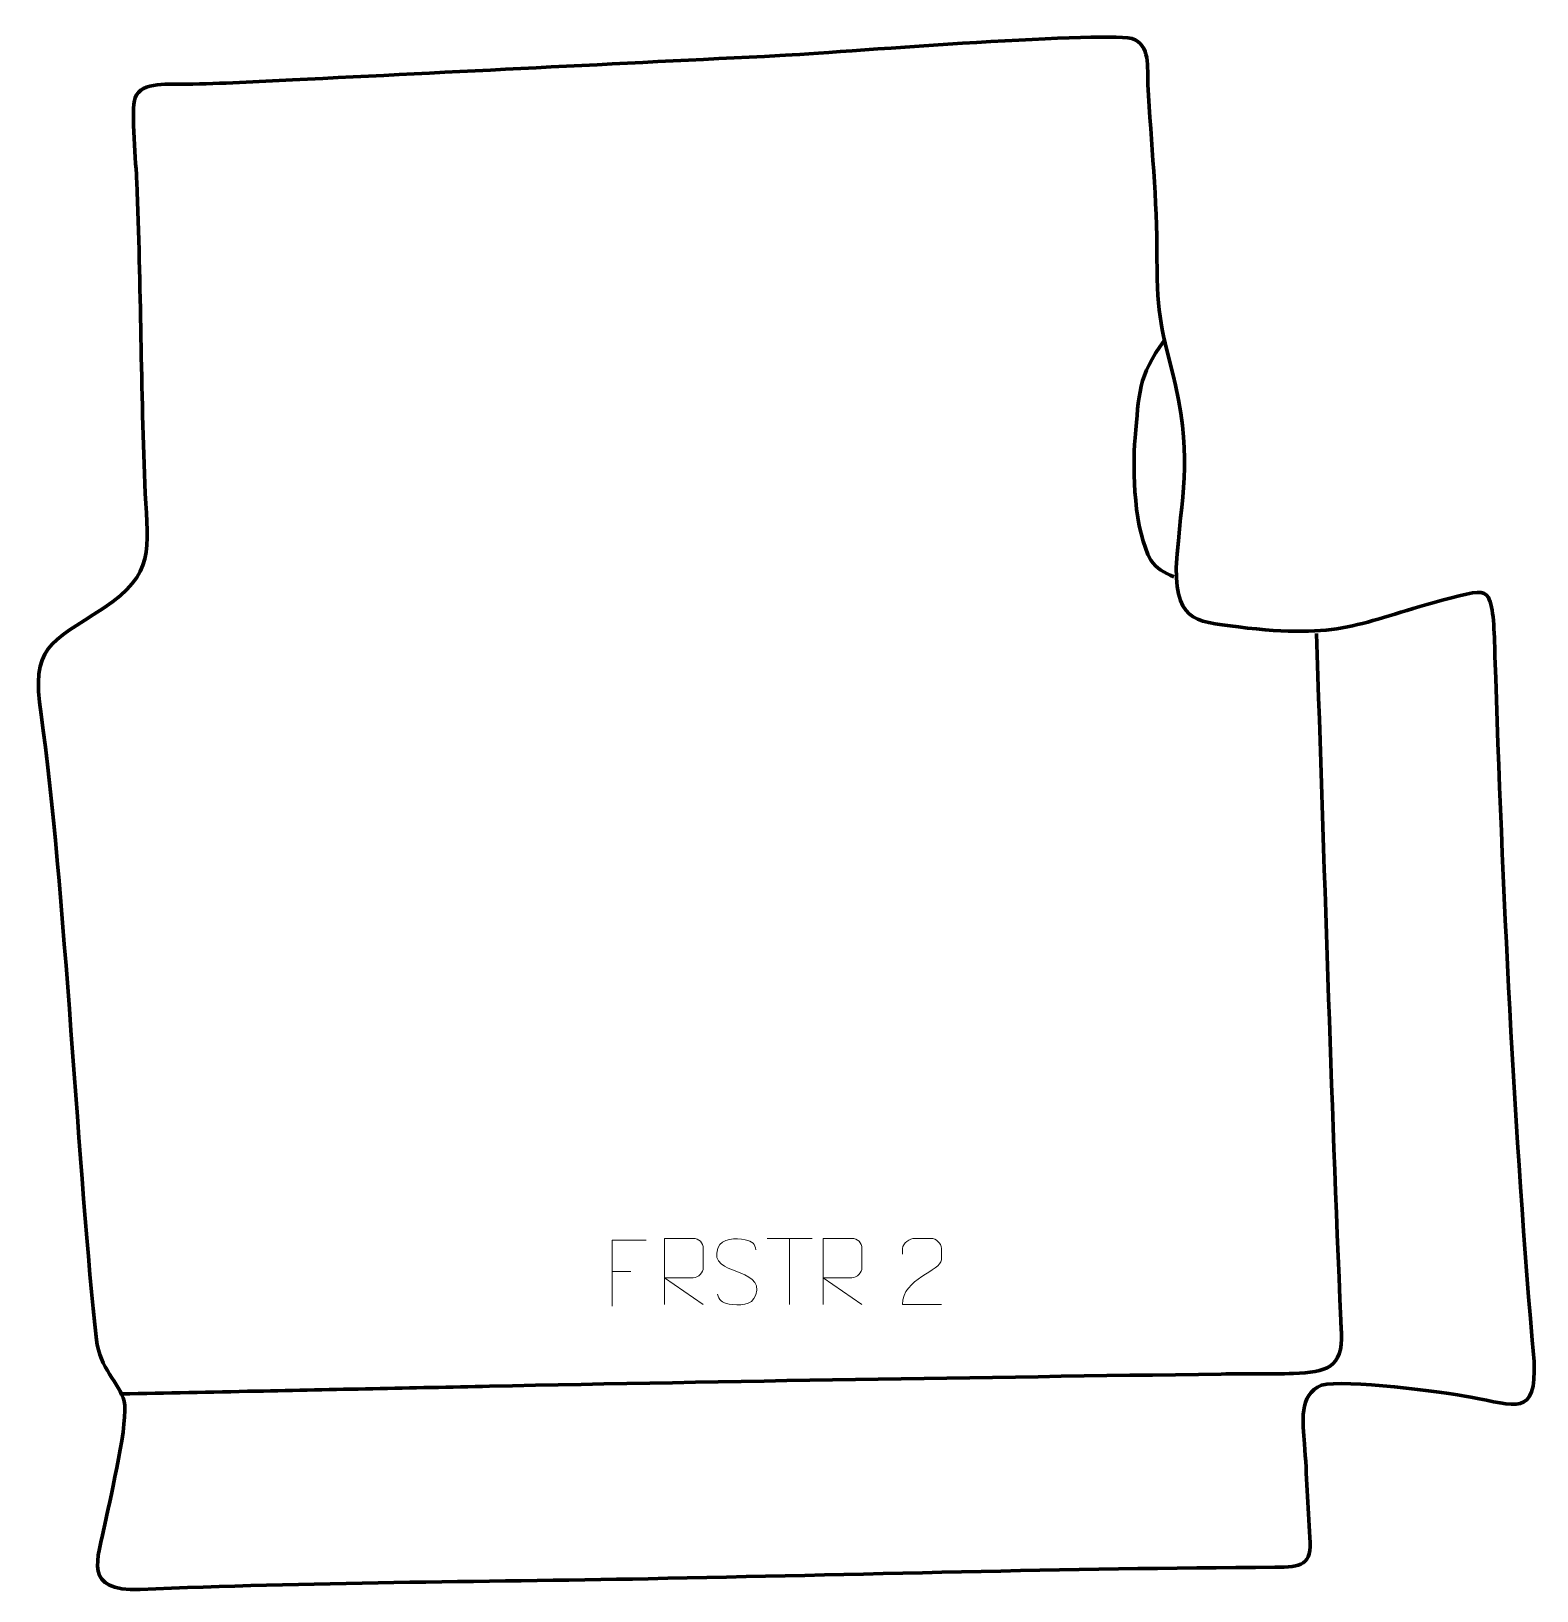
# Model space of a CAD drawing. Header units: millimetres. Extents: x -664 to -95, y 100 to 690.
import ezdxf

# ---------------------------------------------------------------- set-up
doc = ezdxf.new("R2010")
doc.units = ezdxf.units.MM
doc.header["$MEASUREMENT"] = 0
doc.layers.add('layer 1', color=7, linetype='Continuous', plot=False)
doc.layers.add('layer 2', color=7, linetype='Continuous')
doc.layers.add('layer 3', color=7, linetype='Continuous')

msp = doc.modelspace()

# ---------------------------------------------------------------- linework, layer by layer
at = {"layer": 'layer 1', "color": 250, "lineweight": 9}
for points, knots in [([(-431.9072, 232.388), (-431.9072, 232.388), (-444.7812, 232.388), (-444.7812, 232.388), (-444.7812, 232.388), (-444.7812, 232.388), (-444.7812, 207.4344), (-444.7812, 207.4344)], [0, 0, 0, 0, 0.33333333, 0.33333333, 0.33333333, 0.33333333, 1, 1, 1, 1]), ([(-424.9451, 208.0316), (-424.9451, 208.0316), (-424.9451, 232.9851), (-424.9451, 232.9851), (-424.9451, 232.9851), (-421.3503, 232.9851), (-417.7548, 232.9851), (-414.1596, 232.9851), (-414.1596, 232.9851), (-411.8343, 232.9474), (-410.277, 231.4574), (-410.2811, 229.091), (-410.2811, 229.091), (-410.2815, 227.0555), (-410.2815, 223.9961), (-410.2811, 221.9601), (-410.2811, 221.9601), (-410.2876, 220.0846), (-412.0999, 218.1428), (-414.1094, 218.1237), (-414.1094, 218.1237), (-414.1094, 218.1237), (-424.9451, 218.1237), (-424.9451, 218.1237), (-424.9451, 218.1237), (-424.9451, 218.1237), (-410.2904, 208.0316), (-410.2904, 208.0316)], [0, 0, 0, 0, 0.125, 0.125, 0.125, 0.125, 0.25, 0.25, 0.25, 0.25, 0.375, 0.375, 0.375, 0.375, 0.5, 0.5, 0.5, 0.5, 0.625, 0.625, 0.625, 0.625, 0.75, 0.75, 0.75, 0.75, 1, 1, 1, 1]), ([(-397.613, 220.5083), (-401.8613, 221.9787), (-406.7694, 223.7745), (-404.7643, 229.2948), (-404.7643, 229.2948), (-403.2608, 233.4347), (-398.0472, 233.0462), (-394.4436, 232.4451), (-394.4436, 232.4451), (-391.583, 231.9679), (-390.7183, 230.7547), (-390.4077, 228.6706)], [0, 0, 0, 0, 0.25, 0.25, 0.25, 0.25, 0.5, 0.5, 0.5, 0.5, 1, 1, 1, 1]), ([(-364.9451, 208.0315), (-364.9451, 208.0315), (-364.9451, 232.985), (-364.9451, 232.985), (-364.9451, 232.985), (-361.3503, 232.985), (-357.7548, 232.985), (-354.1596, 232.985), (-354.1596, 232.985), (-351.8343, 232.9473), (-350.277, 231.4573), (-350.2811, 229.0909), (-350.2811, 229.0909), (-350.2815, 227.0554), (-350.2815, 223.996), (-350.2811, 221.96), (-350.2811, 221.96), (-350.2876, 220.0845), (-352.0999, 218.1427), (-354.1094, 218.1236), (-354.1094, 218.1236), (-354.1094, 218.1236), (-364.9451, 218.1236), (-364.9451, 218.1236), (-364.9451, 218.1236), (-364.9451, 218.1236), (-350.2904, 208.0315), (-350.2904, 208.0315)], [0, 0, 0, 0, 0.125, 0.125, 0.125, 0.125, 0.25, 0.25, 0.25, 0.25, 0.375, 0.375, 0.375, 0.375, 0.5, 0.5, 0.5, 0.5, 0.625, 0.625, 0.625, 0.625, 0.75, 0.75, 0.75, 0.75, 1, 1, 1, 1]), ([(-320.2416, 208.0211), (-325.156, 208.0214), (-330.0704, 208.0214), (-334.9845, 208.0211), (-334.9845, 208.0211), (-334.9845, 217.9534), (-320.3335, 220.5946), (-320.2416, 224.9049), (-320.2416, 224.9049), (-320.2419, 226.329), (-320.2419, 227.7527), (-320.2416, 229.176), (-320.2416, 229.176), (-320.2585, 231.2531), (-322.3813, 232.9779), (-324.0523, 232.9952), (-324.0523, 232.9952), (-326.1255, 232.9948), (-328.1984, 232.9948), (-330.2708, 232.9952), (-330.2708, 232.9952), (-332.0929, 233.0117), (-334.9176, 231.2196), (-334.9845, 229.126), (-334.9845, 229.126), (-334.9845, 229.126), (-334.9845, 227.0712), (-334.9845, 227.0712)], [0, 0, 0, 0, 0.125, 0.125, 0.125, 0.125, 0.25, 0.25, 0.25, 0.25, 0.375, 0.375, 0.375, 0.375, 0.5, 0.5, 0.5, 0.5, 0.625, 0.625, 0.625, 0.625, 0.75, 0.75, 0.75, 0.75, 1, 1, 1, 1]), ([(-397.613, 220.5082), (-393.5944, 218.8615), (-388.5649, 216.9732), (-390.3989, 211.6129), (-390.3989, 211.6129), (-391.8587, 207.3465), (-396.7695, 207.6032), (-400.4956, 208.1579), (-400.4956, 208.1579), (-403.2456, 208.5677), (-404.4665, 209.7812), (-404.8445, 211.8934)], [0, 0, 0, 0, 0.25, 0.25, 0.25, 0.25, 0.5, 0.5, 0.5, 0.5, 1, 1, 1, 1])]:
    msp.add_open_spline(points, degree=3, knots=knots, dxfattribs=at)
for points in [[(-386.1066, 232.9615), (-386.1066, 232.9615), (-369.1194, 232.9615), (-369.1194, 232.9615)], [(-377.6128, 208.0315), (-377.6128, 208.0315), (-377.6128, 232.985), (-377.6128, 232.985)], [(-444.7812, 220.5083), (-444.7812, 220.5083), (-437.6131, 220.5083), (-437.6131, 220.5083)]]:
    msp.add_open_spline(points, degree=3, dxfattribs=at)
at = {"layer": 'layer 2', "color": 140, "lineweight": 158}
for points, knots in [([(-235.8788, 572.7053), (-246.1185, 558.7171), (-245.4432, 552.425), (-246.9638, 535.7173), (-246.9638, 535.7173), (-248.0902, 523.3418), (-247.2639, 500.256), (-241.0214, 489.5262), (-241.0214, 489.5262), (-238.9642, 485.9901), (-235.9267, 484.9385), (-232.3936, 483.2265)], [0, 0, 0, 0, 0.25, 0.25, 0.25, 0.25, 0.5, 0.5, 0.5, 0.5, 1, 1, 1, 1]), ([(-178.4186, 461.7951), (-175.4405, 375.1688), (-172.9229, 288.5272), (-169.1819, 201.9288), (-169.1819, 201.9288), (-169.1163, 200.4225), (-169.0499, 198.9163), (-168.9833, 197.4101), (-168.9833, 197.4101), (-168.3858, 183.9495), (-174.5819, 182.4402), (-187.136, 181.945), (-187.136, 181.945), (-195.8498, 181.6013), (-205.5363, 181.8358), (-214.4113, 181.7118), (-214.4113, 181.7118), (-306.6768, 180.4217), (-398.801, 179.013), (-491.0592, 177.0846), (-491.0592, 177.0846), (-520.5022, 176.4692), (-549.9453, 175.8538), (-579.3883, 175.2383), (-579.3883, 175.2383), (-596.3555, 174.8837), (-613.3227, 174.529), (-630.2899, 174.1744)], [0, 0, 0, 0, 0.125, 0.125, 0.125, 0.125, 0.25, 0.25, 0.25, 0.25, 0.375, 0.375, 0.375, 0.375, 0.5, 0.5, 0.5, 0.5, 0.625, 0.625, 0.625, 0.625, 0.75, 0.75, 0.75, 0.75, 1, 1, 1, 1])]:
    msp.add_open_spline(points, degree=3, knots=knots, dxfattribs=at)
at = {"layer": 'layer 3', "color": 242, "lineweight": 158}
msp.add_open_spline([(-565.6376, 671.0944), (-504.2085, 674.1575), (-442.7794, 677.22), (-381.3504, 680.2833), (-381.3504, 680.2833), (-361.2667, 681.2846), (-261.7091, 689.5097), (-248.1992, 686.7129), (-248.1992, 686.7129), (-241.0249, 684.3667), (-242.4746, 675.6614), (-242.1587, 669.3269), (-242.1587, 669.3269), (-240.9395, 646.8432), (-238.6261, 626.2672), (-238.7188, 603.5081), (-238.7188, 603.5081), (-238.7521, 581.2024), (-236.8995, 576.7222), (-231.6554, 555.6536), (-231.6554, 555.6536), (-225.3168, 525.1258), (-229.5043, 515.8436), (-231.4361, 486.6528), (-231.4361, 486.6528), (-231.3335, 464.9046), (-223.4305, 466.4598), (-204.5113, 463.8158), (-204.5113, 463.8158), (-167.0119, 459.7112), (-161.6385, 466.4116), (-127.8193, 475.101), (-127.8193, 475.101), (-117.9685, 477.632), (-115.1664, 478.3402), (-113.4093, 475.3319), (-113.4093, 475.3319), (-111.321, 471.7566), (-111.2254, 463.0877), (-110.9064, 453), (-110.9064, 453), (-108.1157, 366.32), (-103.6962, 272.8689), (-96.1185, 186.4502), (-96.1185, 186.4502), (-95.0871, 165.2888), (-103.0712, 169.8863), (-119.996, 172.9735), (-119.996, 172.9735), (-130.5365, 174.8961), (-167.7032, 179.7886), (-176.4898, 177.5181), (-176.4898, 177.5181), (-185.2778, 173.7547), (-183.4996, 163.3068), (-182.9092, 155.2985), (-182.9092, 155.2985), (-182.0684, 143.4934), (-181.7364, 131.7716), (-180.8995, 119.9186), (-180.8995, 119.9186), (-180.156, 109.3885), (-183.9509, 108.6954), (-194.1011, 108.6441), (-194.1011, 108.6441), (-273.0009, 108.2449), (-352.2069, 105.8644), (-431.1148, 104.3096), (-431.1148, 104.3096), (-494.847, 103.054), (-559.6869, 103.0673), (-623.2613, 100.1987), (-623.2613, 100.1987), (-644.8144, 99.7389), (-639.5686, 110.4381), (-636.1985, 126.6256), (-636.1985, 126.6256), (-634.3831, 135.2701), (-627.436, 164.5391), (-629.2638, 171.4037), (-629.2638, 171.4037), (-631.1455, 178.4711), (-638.5127, 183.8207), (-639.737, 194.7032), (-639.737, 194.7032), (-646.4481, 254.3561), (-651.7099, 368.0131), (-660.7017, 431.1513), (-660.7017, 431.1513), (-664.4119, 457.2032), (-657.7573, 457.7184), (-637.0799, 471.3211), (-637.0799, 471.3211), (-617.4145, 484.2578), (-620.3157, 493.6864), (-621.2704, 514.7097), (-621.2704, 514.7097), (-622.9807, 553.9866), (-622.8651, 593.3045), (-624.4851, 632.4998), (-624.4851, 632.4998), (-624.7432, 638.7451), (-626.7651, 659.7955), (-625.1115, 664.2834), (-625.1115, 664.2834), (-622.7289, 670.7497), (-611.6409, 669.3034), (-605.7371, 669.4295), (-605.7371, 669.4295), (-592.4436, 669.7134), (-578.9317, 670.4506), (-565.6376, 671.0944)], degree=3, knots=[0, 0, 0, 0, 0.03448276, 0.03448276, 0.03448276, 0.03448276, 0.06896552, 0.06896552, 0.06896552, 0.06896552, 0.10344828, 0.10344828, 0.10344828, 0.10344828, 0.13793103, 0.13793103, 0.13793103, 0.13793103, 0.17241379, 0.17241379, 0.17241379, 0.17241379, 0.20689655, 0.20689655, 0.20689655, 0.20689655, 0.24137931, 0.24137931, 0.24137931, 0.24137931, 0.27586207, 0.27586207, 0.27586207, 0.27586207, 0.31034483, 0.31034483, 0.31034483, 0.31034483, 0.34482759, 0.34482759, 0.34482759, 0.34482759, 0.37931034, 0.37931034, 0.37931034, 0.37931034, 0.4137931, 0.4137931, 0.4137931, 0.4137931, 0.44827586, 0.44827586, 0.44827586, 0.44827586, 0.48275862, 0.48275862, 0.48275862, 0.48275862, 0.51724138, 0.51724138, 0.51724138, 0.51724138, 0.55172414, 0.55172414, 0.55172414, 0.55172414, 0.5862069, 0.5862069, 0.5862069, 0.5862069, 0.62068966, 0.62068966, 0.62068966, 0.62068966, 0.65517241, 0.65517241, 0.65517241, 0.65517241, 0.68965517, 0.68965517, 0.68965517, 0.68965517, 0.72413793, 0.72413793, 0.72413793, 0.72413793, 0.75862069, 0.75862069, 0.75862069, 0.75862069, 0.79310345, 0.79310345, 0.79310345, 0.79310345, 0.82758621, 0.82758621, 0.82758621, 0.82758621, 0.86206897, 0.86206897, 0.86206897, 0.86206897, 0.89655172, 0.89655172, 0.89655172, 0.89655172, 0.93103448, 0.93103448, 0.93103448, 0.93103448, 1, 1, 1, 1], dxfattribs=at)

doc.saveas('drawing.dxf')
